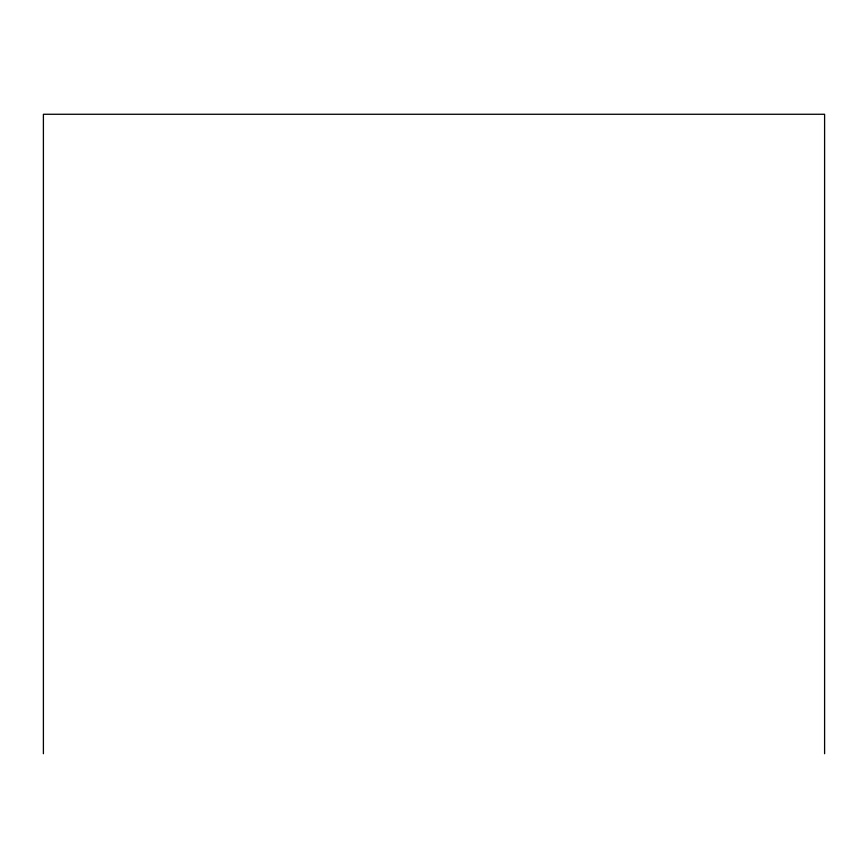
<?xml version="1.0" encoding="UTF-8"?>
<svg xmlns="http://www.w3.org/2000/svg" width="868" height="868" viewBox="0 0 868 868"><rect width="100%" height="100%" fill="white"/><g stroke="black" fill="none" stroke-linecap="round" stroke-linejoin="round"><path stroke-width="1.3" d="M824.6 753.728L824.6 114.272L43.4 114.272L43.4 753.728"/></g></svg>
